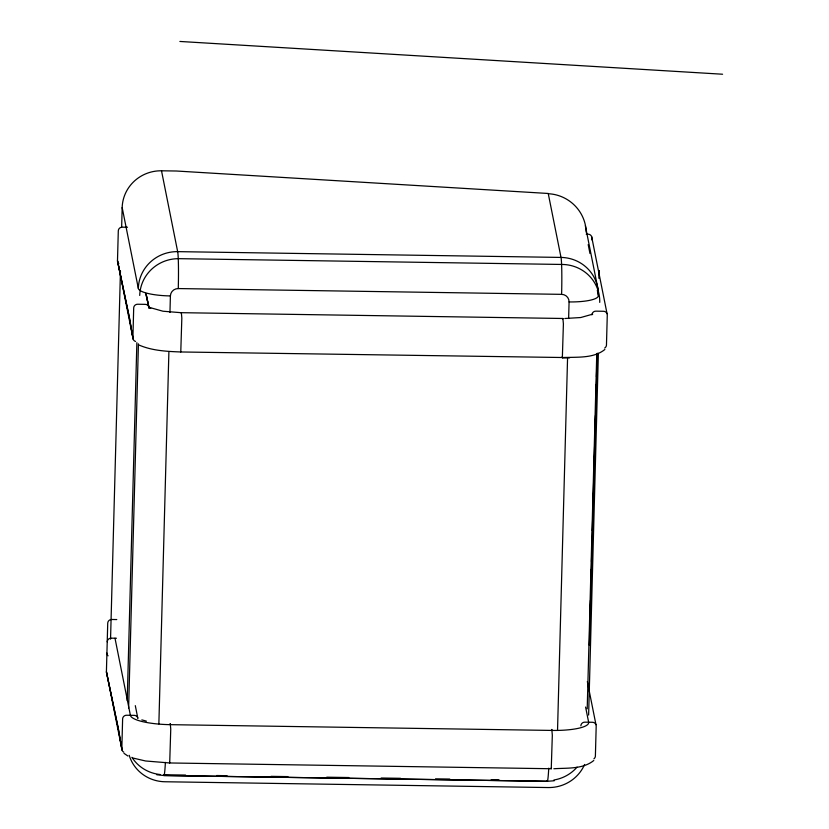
<?xml version="1.0" encoding="UTF-8"?>
<svg xmlns="http://www.w3.org/2000/svg" width="829" height="829" viewBox="0 0 829 829"><rect width="100%" height="100%" fill="white"/><g stroke="black" fill="none" stroke-linecap="round" stroke-linejoin="round"><path stroke-width="1.24" d="M110.547 639.149L120.464 270.886M121.656 226.959L122.174 207.582A38.383 37.326 -11.3 0 1 161.51 170.795L176.39 171.012L548.228 193.478L561.015 257.425A30.714 1.554 -89.1 0 1 561.606 294.347A7.679 7.461 -11.3 0 1 569.077 301.932L568.632 318.491M127.22 700.609L136.868 342.688M128.609 708.153L138.433 343.859M158.867 723.904L168.888 351.962M169.955 312.471L170.401 295.922A7.679 7.461 -11.3 0 1 178.266 288.565L561.606 294.347M557.544 729.924L567.564 357.983M591.823 239.861L591.875 237.996A3.834 3.73 -11.3 0 0 588.134 234.192L586.217 234.172M587.201 708.847L596.776 353.517M589.606 631.418L589.46 645.387L597.336 353.195M589.813 623.667L590.445 600.393M590.652 592.642L591.284 569.368M591.491 561.606L592.082 539.627M592.32 530.581L592.922 508.602M593.16 499.555L593.751 477.577M593.958 469.815L594.59 446.541M594.797 438.79L595.429 415.516M595.636 407.754L596.258 384.49M596.465 376.729L597.067 354.75M599.118 278.471L599.326 270.71L599.357 278.212M588.621 715.095L598.372 353.351M181.23 313.258L181.333 312.688L562.881 318.481L563.399 323.859L562.352 357.765L562.145 356.895M170.152 724.256L170.256 723.686M562.798 319.02L562.932 318.481M551.72 730.017L551.824 729.447L552.321 735.23L551.254 768.763L551.109 768.12M180.774 352.004L181.831 318.098L181.364 312.72L162.961 311.217L149.583 307.466L150.754 308.212L148.774 306.823M604.859 349.496C593.129 358.926 576.331 356.739 562.3 357.672L569.937 357.62L180.795 351.973C166.712 351.434 152.111 350.729 139.013 345.04M593.792 760.504C582.86 769.385 567.098 767.83 553.845 768.752M592.694 314.16L580.746 317.528L564.818 318.502M554.29 780.752L547.337 781.301L163.841 775.509L156.774 774.752M127.5 227.239L122.236 227.167A3.834 3.73 -11.3 0 0 118.298 230.845L117.49 260.731L132.899 337.807A3.834 3.73 -11.3 0 0 135.573 341.444M116.775 619.564L111.656 619.481A3.834 3.73 -11.3 0 0 107.729 623.159L106.413 671.728L121.822 748.815A3.834 3.73 -11.3 0 0 123.801 752.162M116.433 638.247L111.159 638.164A3.834 3.73 -11.3 0 0 107.221 641.843M185.592 775.063L163.572 774.732A30.714 1.554 -89.1 0 0 165.385 762.379M216.67 775.529L227.032 775.685M271.062 776.358L287.901 776.607M326.75 777.198L348.771 777.529M381.143 778.016L400.573 778.307M435.536 778.835L449.784 779.053M491.224 779.674L498.996 779.799M163.841 775.509L547.181 781.301M551.295 768.732L169.727 762.97L145.552 760.981L132.339 757.893M179.883 41.45L722.587 74.227M141.852 719.873L146.391 721.147M127.946 756.048L123.998 753.354M170.277 723.686L170.753 729.095L169.707 763.001L169.52 762.245M145.821 293.404L148.805 306.771M145.8 293.466L149.033 308.15L146.505 295.518M117.728 262.109L129.345 317.434L132.899 337.807L133.697 307.922A3.834 3.73 -11.3 0 1 137.635 304.243L145.303 304.357A3.834 3.73 -11.3 0 1 149.023 307.818M106.651 673.117L118.267 728.442L121.822 748.815L122.619 718.919A3.834 3.73 -11.3 0 1 126.557 715.24L134.225 715.354A3.834 3.73 -11.3 0 1 137.915 718.474M607.046 313.694L591.637 236.607M597.885 288.565L585.347 225.757M588.196 244.596L589.968 253.487M597.326 290.295L598.341 295.373A30.714 6.995 1.5 0 1 569.077 301.932M594.289 457.535L594.497 458.572M587.346 681.552L595.968 724.691M585.606 707.054L588.631 722.214A38.383 8.746 1.5 0 1 552.052 730.432L170.484 724.67A38.383 8.746 1.5 0 1 130.391 715.303L114.993 638.226M161.51 170.795L177.665 251.643A30.714 1.554 -89.1 0 1 178.266 288.565M122.174 207.582L138.329 288.419A30.714 6.995 1.5 0 0 170.401 295.922M135.303 705.645L137.728 717.769M133.127 339.185L129.345 317.434L117.49 260.731A3.834 3.73 -11.3 0 0 118.827 263.653M122.05 750.193L118.267 728.442L106.413 671.728A3.834 3.73 -11.3 0 0 107.469 674.391M599.74 302.398A38.383 37.326 -11.3 0 0 562.414 264.461L179.074 258.669A38.383 37.326 -11.3 0 0 139.728 295.456M584.6 764.473A38.383 37.326 -11.3 0 1 548.321 787.55L164.981 781.757A38.383 37.326 -11.3 0 1 129.189 755.302M598.341 295.373A38.383 37.326 -11.3 0 0 561.015 257.425L177.665 251.643A38.383 37.326 -11.3 0 0 138.329 288.419M577.046 767.157A38.383 37.326 -11.3 0 1 553.907 780.006M548.736 768.172A30.714 1.554 -89.1 0 1 546.912 780.524M160.132 774.524A38.383 37.326 -11.3 0 1 131.946 757.333M548.228 193.727A38.787 37.367 34.3 0 1 586.176 232.244M108.071 655.812A3.834 3.73 -11.3 0 1 106.92 653.055M580.86 725.841A3.834 3.73 -11.3 0 1 584.797 722.163L592.466 722.277A3.834 3.73 -11.3 0 1 596.196 726.069L595.388 755.965A3.834 3.73 -11.3 0 1 593.896 758.846M591.937 314.833A3.834 3.73 -11.3 0 1 595.875 311.155L603.543 311.279A3.834 3.73 -11.3 0 1 607.274 315.072L606.465 344.957A3.834 3.73 -11.3 0 1 604.652 348.066"/></g></svg>
